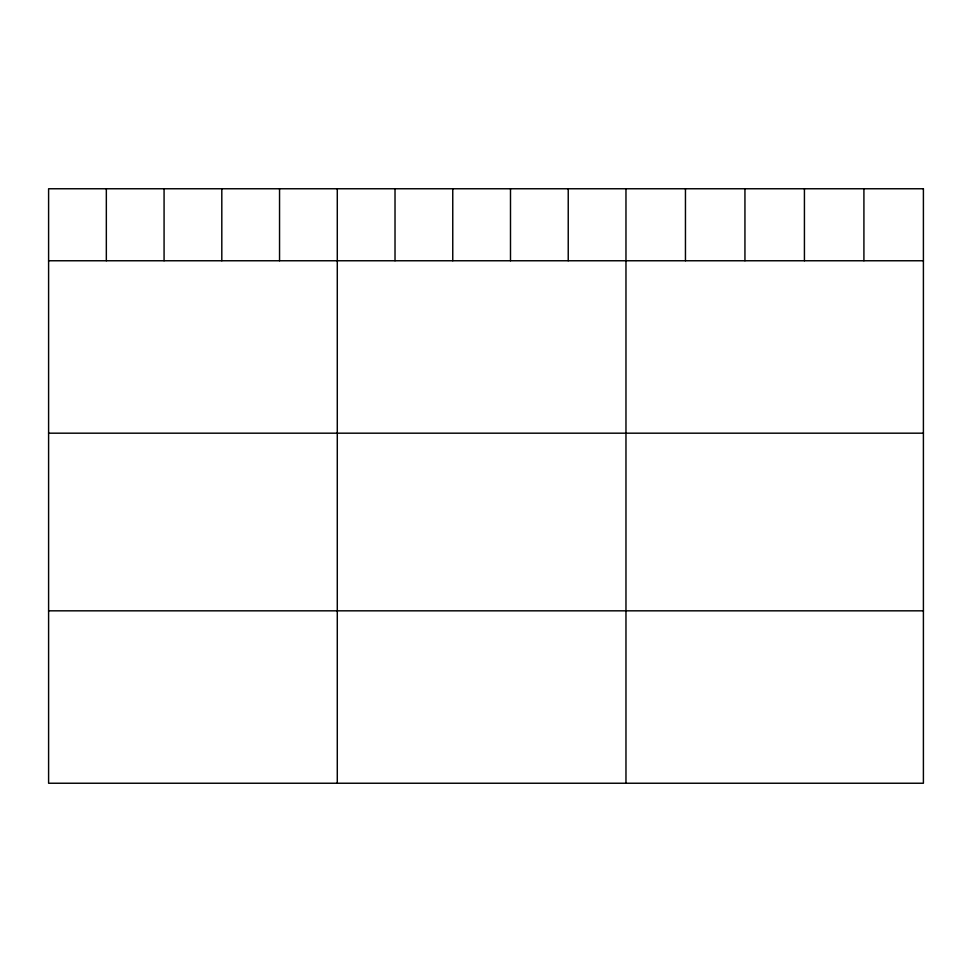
<?xml version="1.0" encoding="UTF-8"?>
<svg xmlns="http://www.w3.org/2000/svg" width="972" height="972" viewBox="0 0 972 972"><rect width="100%" height="100%" fill="white"/><g stroke="black" fill="none" stroke-linecap="round" stroke-linejoin="round"><path stroke-width="1.46" d="M48.6 260.763L923.4 260.763M48.6 433.184L923.4 433.184M48.6 610.829L923.4 610.829M863.914 188.762L863.914 260.763M804.427 188.762L804.427 260.763M744.941 188.762L744.941 260.763M685.454 188.762L685.454 260.763M625.968 188.762L625.968 783.238M568.231 188.762L568.231 260.763M510.494 188.762L510.494 260.763M452.758 188.762L452.758 260.763M395.021 188.762L395.021 260.763M337.284 188.762L337.284 783.238M279.547 188.762L279.547 260.763M221.81 188.762L221.81 260.763M164.074 188.762L164.074 260.763M106.337 188.762L106.337 260.763M923.4 188.762L48.6 188.762L48.6 783.238L923.4 783.238L923.4 188.762"/></g></svg>
